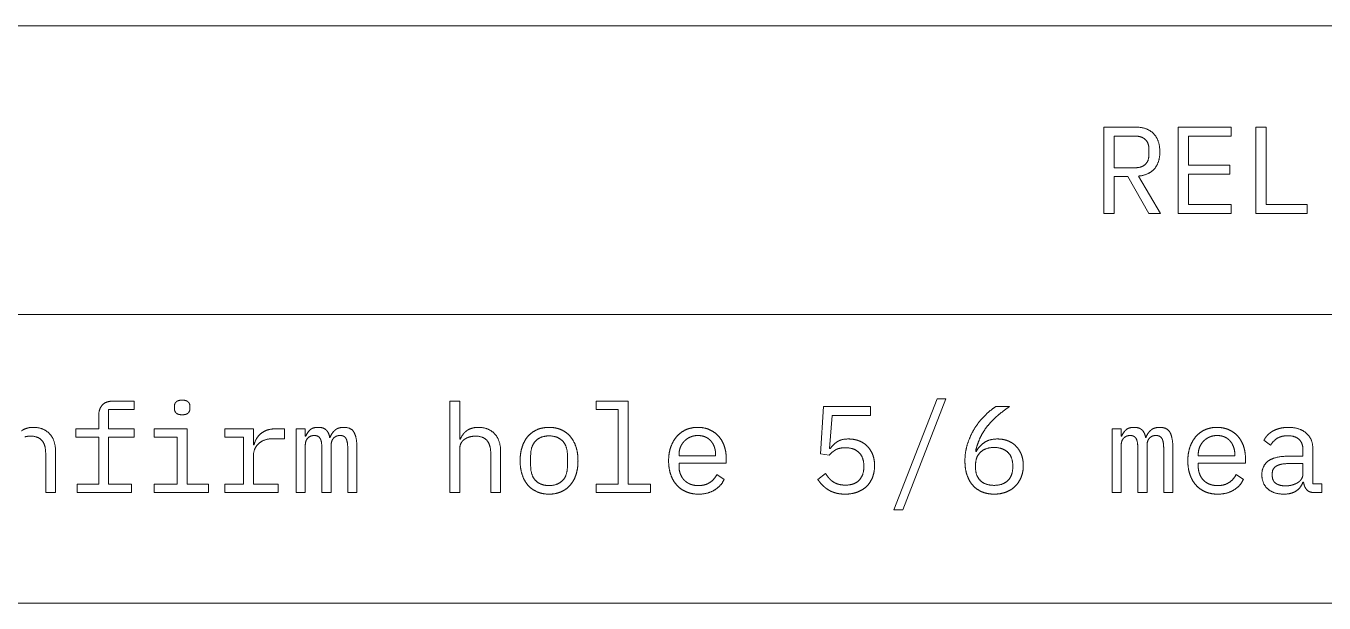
# Model space of a CAD drawing. Header units: millimetres. Extents: x 22 to 584, y 11 to 410.
# Drawn here: x 457.35 to 488.85, y 72.35 to 86.35 of the extents above; entities that cross this region are included whole.
import ezdxf

# ---------------------------------------------------------------- set-up
doc = ezdxf.new("R2010")
doc.units = ezdxf.units.MM
doc.layers.add('dims', color=7, linetype='Continuous', lineweight=5)

msp = doc.modelspace()

# ---------------------------------------------------------------- linework, layer by layer
at = {"layer": 'dims'}
for p, q in [((423.223, 86.35), (566.75, 86.35)), ((483.509, 83.897), (483.509, 81.803)), ((484.271, 83.897), (483.509, 83.897)), ((485.309, 83.897), (485.309, 81.803)), ((486.599, 83.897), (485.309, 83.897)), ((486.599, 83.678), (486.599, 83.897)), ((487.199, 83.897), (487.199, 81.803)), ((487.451, 83.897), (487.199, 83.897)), ((487.451, 82.022), (487.451, 83.897)), ((483.761, 83.678), (484.264, 83.678)), ((483.761, 82.91), (483.761, 83.678)), ((485.561, 83.678), (486.599, 83.678)), ((485.561, 82.973), (485.561, 83.678)), ((484.601, 83.372), (484.601, 83.216)), ((484.264, 82.91), (483.761, 82.91)), ((486.563, 82.973), (485.561, 82.973)), ((486.563, 82.754), (486.563, 82.973)), ((483.761, 81.803), (483.761, 82.697)), ((483.761, 82.697), (484.094, 82.697)), ((484.094, 82.697), (484.604, 81.803)), ((484.886, 81.803), (484.351, 82.709)), ((485.561, 82.754), (486.563, 82.754)), ((485.561, 82.022), (485.561, 82.754)), ((486.599, 82.022), (485.561, 82.022)), ((486.599, 81.803), (486.599, 82.022)), ((488.444, 82.022), (487.451, 82.022)), ((488.444, 81.803), (488.444, 82.022)), ((483.509, 81.803), (483.761, 81.803)), ((484.604, 81.803), (484.886, 81.803)), ((485.309, 81.803), (486.599, 81.803)), ((487.199, 81.803), (488.444, 81.803)), ((423.223, 79.35), (566.75, 79.35)), ((459.978, 77.248), (459.459, 77.248)), ((459.978, 77.044), (459.978, 77.248)), ((467.64, 77.248), (467.64, 75.028)), ((467.88, 77.248), (467.64, 77.248)), ((467.88, 76.324), (467.88, 77.248)), ((471.186, 77.248), (471.186, 77.044)), ((471.966, 77.248), (471.186, 77.248)), ((471.966, 75.232), (471.966, 77.248)), ((479.46, 77.308), (478.416, 74.614)), ((478.632, 74.614), (479.676, 77.308)), ((479.676, 77.308), (479.46, 77.308)), ((459.117, 76.894), (459.117, 76.576)), ((459.357, 77.044), (459.978, 77.044)), ((459.357, 76.576), (459.357, 77.044)), ((460.953, 77.119), (460.953, 77.071)), ((461.331, 77.071), (461.331, 77.119)), ((471.186, 77.044), (471.726, 77.044)), ((471.726, 77.044), (471.726, 75.232)), ((476.709, 77.122), (476.634, 75.97)), ((477.849, 77.122), (476.709, 77.122)), ((476.853, 76.102), (476.913, 76.903)), ((476.913, 76.903), (477.849, 76.903)), ((477.849, 76.903), (477.849, 77.122)), ((481.221, 77.122), (480.897, 77.122)), ((458.565, 76.576), (458.565, 76.372)), ((459.117, 76.576), (458.565, 76.576)), ((459.978, 76.576), (459.357, 76.576)), ((459.978, 76.372), (459.978, 76.576)), ((460.464, 76.576), (460.464, 76.372)), ((461.262, 76.576), (460.464, 76.576)), ((461.262, 75.232), (461.262, 76.576)), ((462.177, 76.576), (462.177, 76.372)), ((462.87, 76.576), (462.177, 76.576)), ((462.87, 76.186), (462.87, 76.576)), ((463.623, 76.576), (463.407, 76.576)), ((463.623, 76.336), (463.623, 76.576)), ((463.908, 76.576), (463.908, 75.028)), ((464.13, 76.576), (463.908, 76.576)), ((464.13, 76.396), (464.13, 76.576)), ((483.708, 76.576), (483.708, 75.028)), ((483.93, 76.576), (483.708, 76.576)), ((483.93, 76.396), (483.93, 76.576)), ((458.565, 76.372), (459.117, 76.372)), ((459.117, 76.372), (459.117, 75.232)), ((459.357, 76.372), (459.978, 76.372)), ((459.357, 75.232), (459.357, 76.372)), ((460.464, 76.372), (461.022, 76.372)), ((461.022, 76.372), (461.022, 75.232)), ((462.177, 76.372), (462.63, 76.372)), ((462.63, 76.372), (462.63, 75.232)), ((463.332, 76.336), (463.623, 76.336)), ((464.142, 76.396), (464.13, 76.396)), ((464.73, 76.369), (464.721, 76.369)), ((467.892, 76.324), (467.88, 76.324)), ((483.942, 76.396), (483.93, 76.396)), ((484.53, 76.369), (484.521, 76.369)), ((487.395, 76.3), (487.557, 76.18)), ((457.83, 75.979), (457.83, 75.028)), ((458.07, 75.028), (458.07, 76.021)), ((462.885, 76.186), (462.87, 76.186)), ((464.13, 75.028), (464.13, 76.165)), ((464.535, 76.063), (464.535, 75.028)), ((464.757, 75.028), (464.757, 76.165)), ((465.162, 76.063), (465.162, 75.028)), ((465.384, 75.028), (465.384, 76.102)), ((467.88, 75.028), (467.88, 76.102)), ((468.63, 75.979), (468.63, 75.028)), ((468.87, 75.028), (468.87, 76.021)), ((473.199, 75.922), (473.199, 75.943)), ((474.087, 75.922), (473.199, 75.922)), ((474.087, 75.955), (474.087, 75.922)), ((476.634, 75.97), (476.847, 75.94)), ((476.874, 76.102), (476.853, 76.102)), ((480.411, 76.03), (480.396, 76.036)), ((483.93, 75.028), (483.93, 76.165)), ((484.335, 76.063), (484.335, 75.028)), ((484.557, 75.028), (484.557, 76.165)), ((484.962, 76.063), (484.962, 75.028)), ((485.184, 75.028), (485.184, 76.102)), ((485.799, 75.922), (485.799, 75.943)), ((486.687, 75.922), (485.799, 75.922)), ((486.687, 75.955), (486.687, 75.922)), ((488.34, 76.066), (488.34, 75.913)), ((488.58, 75.238), (488.58, 76.09)), ((462.87, 75.232), (462.87, 75.901)), ((469.599, 75.691), (469.599, 75.913)), ((470.493, 75.913), (470.493, 75.691)), ((473.199, 75.742), (474.345, 75.742)), ((473.199, 75.67), (473.199, 75.742)), ((474.345, 75.742), (474.345, 75.856)), ((477.684, 75.676), (477.684, 75.652)), ((480.393, 75.652), (480.393, 75.676)), ((481.299, 75.676), (481.299, 75.652)), ((485.799, 75.742), (486.945, 75.742)), ((485.799, 75.67), (485.799, 75.742)), ((486.945, 75.742), (486.945, 75.856)), ((488.34, 75.913), (488.01, 75.913)), ((488.01, 75.733), (488.34, 75.733)), ((488.34, 75.733), (488.34, 75.478)), ((474.294, 75.349), (474.117, 75.469)), ((476.754, 75.493), (476.565, 75.349)), ((486.894, 75.349), (486.717, 75.469)), ((487.596, 75.436), (487.596, 75.499)), ((457.83, 75.028), (458.07, 75.028)), ((458.595, 75.232), (458.595, 75.028)), ((459.117, 75.232), (458.595, 75.232)), ((458.595, 75.028), (459.909, 75.028)), ((459.909, 75.232), (459.357, 75.232)), ((459.909, 75.028), (459.909, 75.232)), ((460.464, 75.232), (460.464, 75.028)), ((461.022, 75.232), (460.464, 75.232)), ((460.464, 75.028), (461.784, 75.028)), ((461.784, 75.232), (461.262, 75.232)), ((461.784, 75.028), (461.784, 75.232)), ((462.177, 75.232), (462.177, 75.028)), ((462.63, 75.232), (462.177, 75.232)), ((462.177, 75.028), (463.47, 75.028)), ((463.47, 75.232), (462.87, 75.232)), ((463.47, 75.028), (463.47, 75.232)), ((463.908, 75.028), (464.13, 75.028)), ((464.535, 75.028), (464.757, 75.028)), ((465.162, 75.028), (465.384, 75.028)), ((467.64, 75.028), (467.88, 75.028)), ((468.63, 75.028), (468.87, 75.028)), ((471.186, 75.232), (471.186, 75.028)), ((471.726, 75.232), (471.186, 75.232)), ((471.186, 75.028), (472.506, 75.028)), ((472.506, 75.232), (471.966, 75.232)), ((472.506, 75.028), (472.506, 75.232)), ((483.708, 75.028), (483.93, 75.028)), ((484.335, 75.028), (484.557, 75.028)), ((484.962, 75.028), (485.184, 75.028)), ((488.34, 75.28), (488.355, 75.28)), ((488.796, 75.238), (488.58, 75.238)), ((488.631, 75.028), (488.796, 75.028)), ((488.796, 75.028), (488.796, 75.238)), ((478.416, 74.614), (478.632, 74.614)), ((423.223, 72.35), (566.75, 72.35))]:
    msp.add_line(p, q, dxfattribs=at)
for points in [[(484.271, 83.897), (484.561, 83.897), (484.715, 83.738)], [(484.512, 83.598), (484.424, 83.678), (484.264, 83.678)], [(484.601, 83.372), (484.601, 83.519), (484.512, 83.598)], [(484.715, 83.738), (484.868, 83.579), (484.868, 83.294)], [(484.512, 82.989), (484.601, 83.069), (484.601, 83.216)], [(484.868, 83.294), (484.868, 83.039), (484.736, 82.886)], [(484.264, 82.91), (484.424, 82.91), (484.512, 82.989)], [(484.736, 82.886), (484.604, 82.733), (484.351, 82.709)], [(459.199, 77.149), (459.282, 77.248), (459.459, 77.248)], [(460.953, 77.119), (460.953, 77.185), (460.995, 77.229)], [(460.995, 77.229), (461.037, 77.272), (461.142, 77.272)], [(461.142, 77.272), (461.247, 77.272), (461.289, 77.229)], [(461.289, 77.229), (461.331, 77.185), (461.331, 77.119)], [(459.117, 76.894), (459.117, 77.05), (459.199, 77.149)], [(460.995, 76.961), (460.953, 77.005), (460.953, 77.071)], [(461.142, 76.918), (461.037, 76.918), (460.995, 76.961)], [(461.289, 76.961), (461.247, 76.918), (461.142, 76.918)], [(461.331, 77.071), (461.331, 77.005), (461.289, 76.961)], [(480.388, 76.61), (480.498, 76.78), (480.633, 76.91)], [(480.633, 76.91), (480.768, 77.041), (480.897, 77.122)], [(480.916, 76.882), (480.783, 76.765), (480.681, 76.638)], [(481.221, 77.122), (481.05, 76.999), (480.916, 76.882)], [(457.24, 76.525), (457.293, 76.564), (457.365, 76.588)], [(457.365, 76.588), (457.437, 76.612), (457.533, 76.612)], [(457.533, 76.612), (457.776, 76.612), (457.923, 76.458)], [(463.066, 76.472), (463.2, 76.576), (463.407, 76.576)], [(464.142, 76.396), (464.178, 76.486), (464.244, 76.549)], [(464.244, 76.549), (464.31, 76.612), (464.439, 76.612)], [(464.439, 76.612), (464.574, 76.612), (464.64, 76.545)], [(464.85, 76.543), (464.928, 76.612), (465.066, 76.612)], [(465.066, 76.612), (465.255, 76.612), (465.319, 76.48)], [(468.04, 76.525), (468.093, 76.564), (468.165, 76.588)], [(468.165, 76.588), (468.237, 76.612), (468.333, 76.612)], [(468.333, 76.612), (468.576, 76.612), (468.723, 76.458)], [(469.531, 76.391), (469.623, 76.498), (469.753, 76.555)], [(469.753, 76.555), (469.884, 76.612), (470.046, 76.612)], [(470.046, 76.612), (470.208, 76.612), (470.338, 76.555)], [(470.338, 76.555), (470.469, 76.498), (470.56, 76.391)], [(473.145, 76.391), (473.238, 76.498), (473.368, 76.555)], [(473.368, 76.555), (473.499, 76.612), (473.658, 76.612)], [(473.658, 76.612), (473.814, 76.612), (473.941, 76.555)], [(473.941, 76.555), (474.069, 76.498), (474.159, 76.398)], [(480.208, 76.235), (480.279, 76.441), (480.388, 76.61)], [(480.681, 76.638), (480.579, 76.51), (480.51, 76.364)], [(483.942, 76.396), (483.978, 76.486), (484.044, 76.549)], [(484.044, 76.549), (484.11, 76.612), (484.239, 76.612)], [(484.239, 76.612), (484.374, 76.612), (484.44, 76.545)], [(484.65, 76.543), (484.728, 76.612), (484.866, 76.612)], [(484.866, 76.612), (485.055, 76.612), (485.119, 76.48)], [(485.745, 76.391), (485.838, 76.498), (485.968, 76.555)], [(485.968, 76.555), (486.099, 76.612), (486.258, 76.612)], [(486.258, 76.612), (486.414, 76.612), (486.541, 76.555)], [(486.541, 76.555), (486.669, 76.498), (486.759, 76.398)], [(487.602, 76.517), (487.677, 76.561), (487.773, 76.586)], [(487.773, 76.586), (487.869, 76.612), (487.986, 76.612)], [(487.986, 76.612), (488.259, 76.612), (488.419, 76.474)], [(457.464, 76.399), (457.392, 76.399), (457.323, 76.381)], [(457.737, 76.295), (457.644, 76.399), (457.464, 76.399)], [(457.83, 75.979), (457.83, 76.192), (457.737, 76.295)], [(457.923, 76.458), (458.07, 76.303), (458.07, 76.021)], [(462.885, 76.186), (462.933, 76.369), (463.066, 76.472)], [(463.332, 76.336), (463.125, 76.336), (462.997, 76.216)], [(464.191, 76.352), (464.13, 76.291), (464.13, 76.165)], [(464.349, 76.414), (464.253, 76.414), (464.191, 76.352)], [(464.494, 76.337), (464.454, 76.414), (464.349, 76.414)], [(464.535, 76.063), (464.535, 76.261), (464.494, 76.337)], [(464.64, 76.545), (464.706, 76.477), (464.721, 76.369)], [(464.73, 76.369), (464.772, 76.474), (464.85, 76.543)], [(464.817, 76.352), (464.757, 76.291), (464.757, 76.165)], [(464.973, 76.414), (464.877, 76.414), (464.817, 76.352)], [(465.121, 76.337), (465.081, 76.414), (464.973, 76.414)], [(465.162, 76.063), (465.162, 76.261), (465.121, 76.337)], [(465.319, 76.48), (465.384, 76.348), (465.384, 76.102)], [(467.913, 76.234), (467.88, 76.177), (467.88, 76.102)], [(467.892, 76.324), (467.916, 76.381), (467.952, 76.433)], [(468, 76.327), (467.946, 76.291), (467.913, 76.234)], [(467.952, 76.433), (467.988, 76.486), (468.04, 76.525)], [(468.123, 76.381), (468.054, 76.363), (468, 76.327)], [(468.264, 76.399), (468.192, 76.399), (468.123, 76.381)], [(468.537, 76.295), (468.444, 76.399), (468.264, 76.399)], [(468.63, 75.979), (468.63, 76.192), (468.537, 76.295)], [(468.723, 76.458), (468.87, 76.303), (468.87, 76.021)], [(469.392, 76.135), (469.44, 76.285), (469.531, 76.391)], [(469.722, 76.285), (469.599, 76.165), (469.599, 75.913)], [(470.046, 76.405), (469.845, 76.405), (469.722, 76.285)], [(470.37, 76.285), (470.247, 76.405), (470.046, 76.405)], [(470.493, 75.913), (470.493, 76.165), (470.37, 76.285)], [(470.56, 76.391), (470.652, 76.285), (470.7, 76.135)], [(472.999, 76.135), (473.052, 76.285), (473.145, 76.391)], [(473.329, 76.279), (473.268, 76.216), (473.233, 76.13)], [(473.475, 76.378), (473.391, 76.342), (473.329, 76.279)], [(473.658, 76.414), (473.559, 76.414), (473.475, 76.378)], [(473.833, 76.381), (473.754, 76.414), (473.658, 76.414)], [(473.968, 76.286), (473.913, 76.348), (473.833, 76.381)], [(474.055, 76.141), (474.024, 76.225), (473.968, 76.286)], [(474.159, 76.398), (474.249, 76.297), (474.297, 76.159)], [(476.874, 76.102), (476.952, 76.207), (477.048, 76.269)], [(477.048, 76.269), (477.144, 76.33), (477.312, 76.33)], [(477.312, 76.33), (477.45, 76.33), (477.565, 76.286)], [(477.565, 76.286), (477.681, 76.243), (477.765, 76.159)], [(480.138, 75.796), (480.138, 76.03), (480.208, 76.235)], [(480.51, 76.364), (480.441, 76.219), (480.396, 76.036)], [(480.411, 76.03), (480.486, 76.159), (480.609, 76.244)], [(480.609, 76.244), (480.732, 76.33), (480.927, 76.33)], [(480.927, 76.33), (481.065, 76.33), (481.179, 76.285)], [(481.179, 76.285), (481.293, 76.24), (481.377, 76.156)], [(483.991, 76.352), (483.93, 76.291), (483.93, 76.165)], [(484.149, 76.414), (484.053, 76.414), (483.991, 76.352)], [(484.294, 76.337), (484.254, 76.414), (484.149, 76.414)], [(484.335, 76.063), (484.335, 76.261), (484.294, 76.337)], [(484.44, 76.545), (484.506, 76.477), (484.521, 76.369)], [(484.53, 76.369), (484.572, 76.474), (484.65, 76.543)], [(484.617, 76.352), (484.557, 76.291), (484.557, 76.165)], [(484.773, 76.414), (484.677, 76.414), (484.617, 76.352)], [(484.921, 76.337), (484.881, 76.414), (484.773, 76.414)], [(484.962, 76.063), (484.962, 76.261), (484.921, 76.337)], [(485.119, 76.48), (485.184, 76.348), (485.184, 76.102)], [(485.599, 76.135), (485.652, 76.285), (485.745, 76.391)], [(485.929, 76.279), (485.868, 76.216), (485.833, 76.13)], [(486.075, 76.378), (485.991, 76.342), (485.929, 76.279)], [(486.258, 76.414), (486.159, 76.414), (486.075, 76.378)], [(486.433, 76.381), (486.354, 76.414), (486.258, 76.414)], [(486.568, 76.286), (486.513, 76.348), (486.433, 76.381)], [(486.655, 76.141), (486.624, 76.225), (486.568, 76.286)], [(486.759, 76.398), (486.849, 76.297), (486.897, 76.159)], [(487.395, 76.3), (487.425, 76.36), (487.476, 76.417)], [(487.476, 76.417), (487.527, 76.474), (487.602, 76.517)], [(487.716, 76.346), (487.617, 76.285), (487.557, 76.18)], [(487.971, 76.408), (487.815, 76.408), (487.716, 76.346)], [(488.244, 76.323), (488.148, 76.408), (487.971, 76.408)], [(488.34, 76.066), (488.34, 76.237), (488.244, 76.323)], [(488.419, 76.474), (488.58, 76.336), (488.58, 76.09)], [(462.997, 76.216), (462.87, 76.096), (462.87, 75.901)], [(469.344, 75.802), (469.344, 75.985), (469.392, 76.135)], [(470.7, 76.135), (470.748, 75.985), (470.748, 75.802)], [(472.947, 75.799), (472.947, 75.985), (472.999, 76.135)], [(473.233, 76.13), (473.199, 76.045), (473.199, 75.943)], [(474.087, 75.955), (474.087, 76.057), (474.055, 76.141)], [(474.297, 76.159), (474.345, 76.021), (474.345, 75.856)], [(476.998, 76.066), (476.916, 76.015), (476.847, 75.94)], [(477.231, 76.117), (477.081, 76.117), (476.998, 76.066)], [(477.567, 76), (477.45, 76.117), (477.231, 76.117)], [(477.684, 75.676), (477.684, 75.883), (477.567, 76)], [(477.765, 76.159), (477.849, 76.075), (477.897, 75.956)], [(477.897, 75.956), (477.945, 75.838), (477.945, 75.685)], [(480.511, 76.006), (480.393, 75.889), (480.393, 75.676)], [(480.846, 76.123), (480.63, 76.123), (480.511, 76.006)], [(481.18, 76.006), (481.062, 76.123), (480.846, 76.123)], [(481.299, 75.676), (481.299, 75.889), (481.18, 76.006)], [(481.377, 76.156), (481.461, 76.072), (481.507, 75.952)], [(481.507, 75.952), (481.554, 75.832), (481.554, 75.685)], [(485.547, 75.799), (485.547, 75.985), (485.599, 76.135)], [(485.833, 76.13), (485.799, 76.045), (485.799, 75.943)], [(486.687, 75.955), (486.687, 76.057), (486.655, 76.141)], [(486.897, 76.159), (486.945, 76.021), (486.945, 75.856)], [(469.392, 75.467), (469.344, 75.616), (469.344, 75.802)], [(469.599, 75.691), (469.599, 75.439), (469.722, 75.319)], [(470.37, 75.319), (470.493, 75.439), (470.493, 75.691)], [(470.748, 75.802), (470.748, 75.616), (470.7, 75.467)], [(472.998, 75.467), (472.947, 75.616), (472.947, 75.799)], [(473.199, 75.67), (473.199, 75.568), (473.232, 75.481)], [(477.568, 75.328), (477.684, 75.445), (477.684, 75.652)], [(477.945, 75.685), (477.945, 75.532), (477.897, 75.405)], [(480.187, 75.46), (480.138, 75.61), (480.138, 75.796)], [(480.393, 75.652), (480.393, 75.439), (480.511, 75.322)], [(481.18, 75.322), (481.299, 75.439), (481.299, 75.652)], [(481.554, 75.685), (481.554, 75.532), (481.503, 75.405)], [(485.598, 75.467), (485.547, 75.616), (485.547, 75.799)], [(485.799, 75.67), (485.799, 75.568), (485.832, 75.481)], [(487.344, 75.463), (487.344, 75.679), (487.501, 75.796)], [(487.501, 75.796), (487.659, 75.913), (488.01, 75.913)], [(487.695, 75.673), (487.596, 75.613), (487.596, 75.499)], [(488.01, 75.733), (487.794, 75.733), (487.695, 75.673)], [(469.531, 75.212), (469.44, 75.319), (469.392, 75.467)], [(469.722, 75.319), (469.845, 75.199), (470.046, 75.199)], [(470.046, 75.199), (470.247, 75.199), (470.37, 75.319)], [(470.7, 75.467), (470.652, 75.319), (470.56, 75.212)], [(473.143, 75.212), (473.049, 75.319), (472.998, 75.467)], [(473.232, 75.481), (473.265, 75.394), (473.326, 75.331)], [(473.326, 75.331), (473.388, 75.268), (473.476, 75.233)], [(473.943, 75.271), (474.057, 75.343), (474.117, 75.469)], [(474.294, 75.349), (474.225, 75.193), (474.064, 75.093)], [(476.673, 75.217), (476.613, 75.28), (476.565, 75.349)], [(476.754, 75.493), (476.796, 75.43), (476.839, 75.379)], [(476.839, 75.379), (476.883, 75.328), (476.94, 75.29)], [(476.94, 75.29), (476.997, 75.253), (477.069, 75.232)], [(477.237, 75.211), (477.453, 75.211), (477.568, 75.328)], [(477.897, 75.405), (477.849, 75.277), (477.756, 75.185)], [(480.328, 75.206), (480.237, 75.31), (480.187, 75.46)], [(480.511, 75.322), (480.63, 75.205), (480.846, 75.205)], [(480.846, 75.205), (481.062, 75.205), (481.18, 75.322)], [(481.503, 75.405), (481.452, 75.277), (481.36, 75.185)], [(485.743, 75.212), (485.649, 75.319), (485.598, 75.467)], [(485.832, 75.481), (485.865, 75.394), (485.926, 75.331)], [(485.926, 75.331), (485.988, 75.268), (486.076, 75.233)], [(486.543, 75.271), (486.657, 75.343), (486.717, 75.469)], [(486.894, 75.349), (486.825, 75.193), (486.664, 75.093)], [(487.488, 75.118), (487.344, 75.244), (487.344, 75.463)], [(487.596, 75.436), (487.596, 75.316), (487.681, 75.254)], [(488.22, 75.275), (488.277, 75.313), (488.308, 75.365)], [(488.308, 75.365), (488.34, 75.418), (488.34, 75.478)], [(469.753, 75.049), (469.623, 75.106), (469.531, 75.212)], [(470.046, 74.992), (469.884, 74.992), (469.753, 75.049)], [(470.338, 75.049), (470.208, 74.992), (470.046, 74.992)], [(470.56, 75.212), (470.469, 75.106), (470.338, 75.049)], [(473.371, 75.049), (473.238, 75.106), (473.143, 75.212)], [(473.673, 74.992), (473.505, 74.992), (473.371, 75.049)], [(473.476, 75.233), (473.565, 75.199), (473.673, 75.199)], [(473.673, 75.199), (473.829, 75.199), (473.943, 75.271)], [(474.064, 75.093), (473.904, 74.992), (473.673, 74.992)], [(476.812, 75.103), (476.733, 75.154), (476.673, 75.217)], [(476.995, 75.022), (476.892, 75.052), (476.812, 75.103)], [(477.231, 74.992), (477.099, 74.992), (476.995, 75.022)], [(477.069, 75.232), (477.141, 75.211), (477.237, 75.211)], [(477.531, 75.043), (477.399, 74.992), (477.231, 74.992)], [(477.756, 75.185), (477.663, 75.094), (477.531, 75.043)], [(480.552, 75.048), (480.42, 75.103), (480.328, 75.206)], [(480.849, 74.992), (480.684, 74.992), (480.552, 75.048)], [(481.138, 75.043), (481.008, 74.992), (480.849, 74.992)], [(481.36, 75.185), (481.269, 75.094), (481.138, 75.043)], [(485.971, 75.049), (485.838, 75.106), (485.743, 75.212)], [(486.273, 74.992), (486.105, 74.992), (485.971, 75.049)], [(486.076, 75.233), (486.165, 75.199), (486.273, 75.199)], [(486.273, 75.199), (486.429, 75.199), (486.543, 75.271)], [(486.664, 75.093), (486.504, 74.992), (486.273, 74.992)], [(487.875, 74.992), (487.632, 74.992), (487.488, 75.118)], [(487.681, 75.254), (487.767, 75.193), (487.917, 75.193)], [(488.176, 75.069), (488.064, 74.992), (487.875, 74.992)], [(487.917, 75.193), (488.01, 75.193), (488.086, 75.215)], [(488.086, 75.215), (488.163, 75.238), (488.22, 75.275)], [(488.34, 75.28), (488.289, 75.145), (488.176, 75.069)], [(488.43, 75.1), (488.37, 75.172), (488.355, 75.28)], [(488.631, 75.028), (488.49, 75.028), (488.43, 75.1)]]:
    msp.add_open_spline(points, degree=2, dxfattribs=at)

doc.saveas('drawing.dxf')
